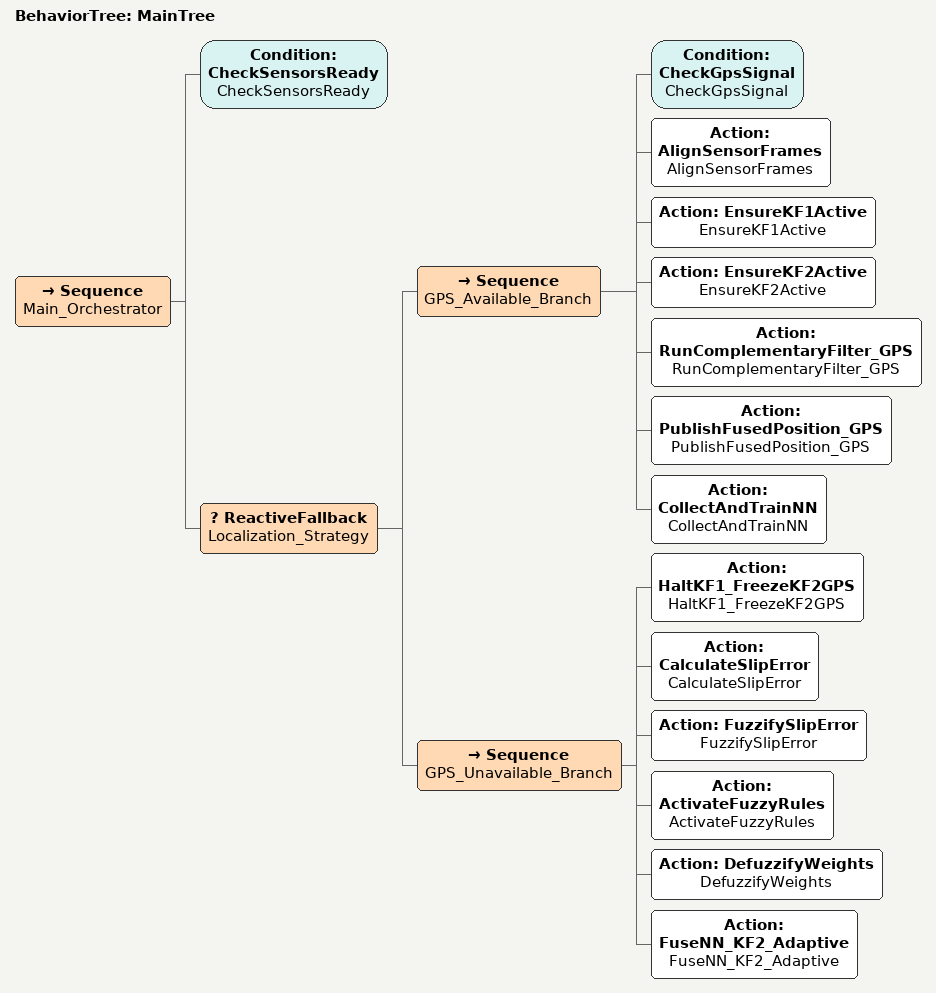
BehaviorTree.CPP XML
<?xml version="1.0" encoding="UTF-8"?>
<root BTCPP_format="4" main_tree_to_execute="MainTree">

  <BehaviorTree ID="MainTree">
    <Sequence name="Main_Orchestrator">

      <!-- PHASE 0: block until IMU and odometry are both publishing -->
      <Condition ID="CheckSensorsReady" name="CheckSensorsReady"/>

      <!-- PHASE 1: ReactiveFallback re-checks GPS each tick;
           if GPS recovers mid-flight, Branch A resumes immediately -->
      <ReactiveFallback name="Localization_Strategy">

        <!-- Branch A: GPS Available -->
        <Sequence name="GPS_Available_Branch">

          <!-- Gate: GPS fix must be valid AND fresh (≤2 s old) -->
          <Condition ID="CheckGpsSignal"           name="CheckGpsSignal"/>

          <!-- Verify DCM frame alignment: navsat_transform must be
               converting GPS → ENU and publishing /odometry/gps      -->
          <Action ID="AlignSensorFrames"           name="AlignSensorFrames"/>

          <!-- Confirm KF1 (ekf_filter_node_gps_imu) is live           -->
          <Action ID="EnsureKF1Active"             name="EnsureKF1Active"/>

          <!-- Confirm KF2 (ekf_filter_node_gps_enc) is live           -->
          <Action ID="EnsureKF2Active"             name="EnsureKF2Active"/>

          <!-- Fixed-weight Complementary Filter:
               x_final = α1*KF1.x + α2*KF2.x   α1 = α2 = 0.5          -->
          <Action ID="RunComplementaryFilter_GPS"  name="RunComplementaryFilter_GPS"/>

          <!-- Publish [x_final, y_final] → /odometry/bt_fused         -->
          <Action ID="PublishFusedPosition_GPS"    name="PublishFusedPosition_GPS"/>

          <!-- Collect NN_Train=[IMU, Odom, KF1, KF2] into buffer and
               trigger ANN background training every 5 s               -->
          <Action ID="CollectAndTrainNN"           name="CollectAndTrainNN"/>

        </Sequence>

        <!-- Branch B: GPS Unavailable (activated when CheckGpsSignal returns FAILURE) -->
        <Sequence name="GPS_Unavailable_Branch">

          <!-- StopKF1 + Update KF2 with last known GPS position        -->
          <Action ID="HaltKF1_FreezeKF2GPS"        name="HaltKF1_FreezeKF2GPS"/>

          <!-- Slip detection: e = |ω_IMU(z) − ω_odom(z)|  [rad/s]    -->
          <Action ID="CalculateSlipError"           name="CalculateSlipError"/>

          <Action ID="FuzzifySlipError"             name="FuzzifySlipError"/>

          <Action ID="ActivateFuzzyRules"           name="ActivateFuzzyRules"/>

          <Action ID="DefuzzifyWeights"             name="DefuzzifyWeights"/>

          <Action ID="FuseNN_KF2_Adaptive"          name="FuseNN_KF2_Adaptive"/>

        </Sequence>

      </ReactiveFallback>

    </Sequence>
  </BehaviorTree>

  <!-- Node model registry for Groot2 visualization -->

</root>
